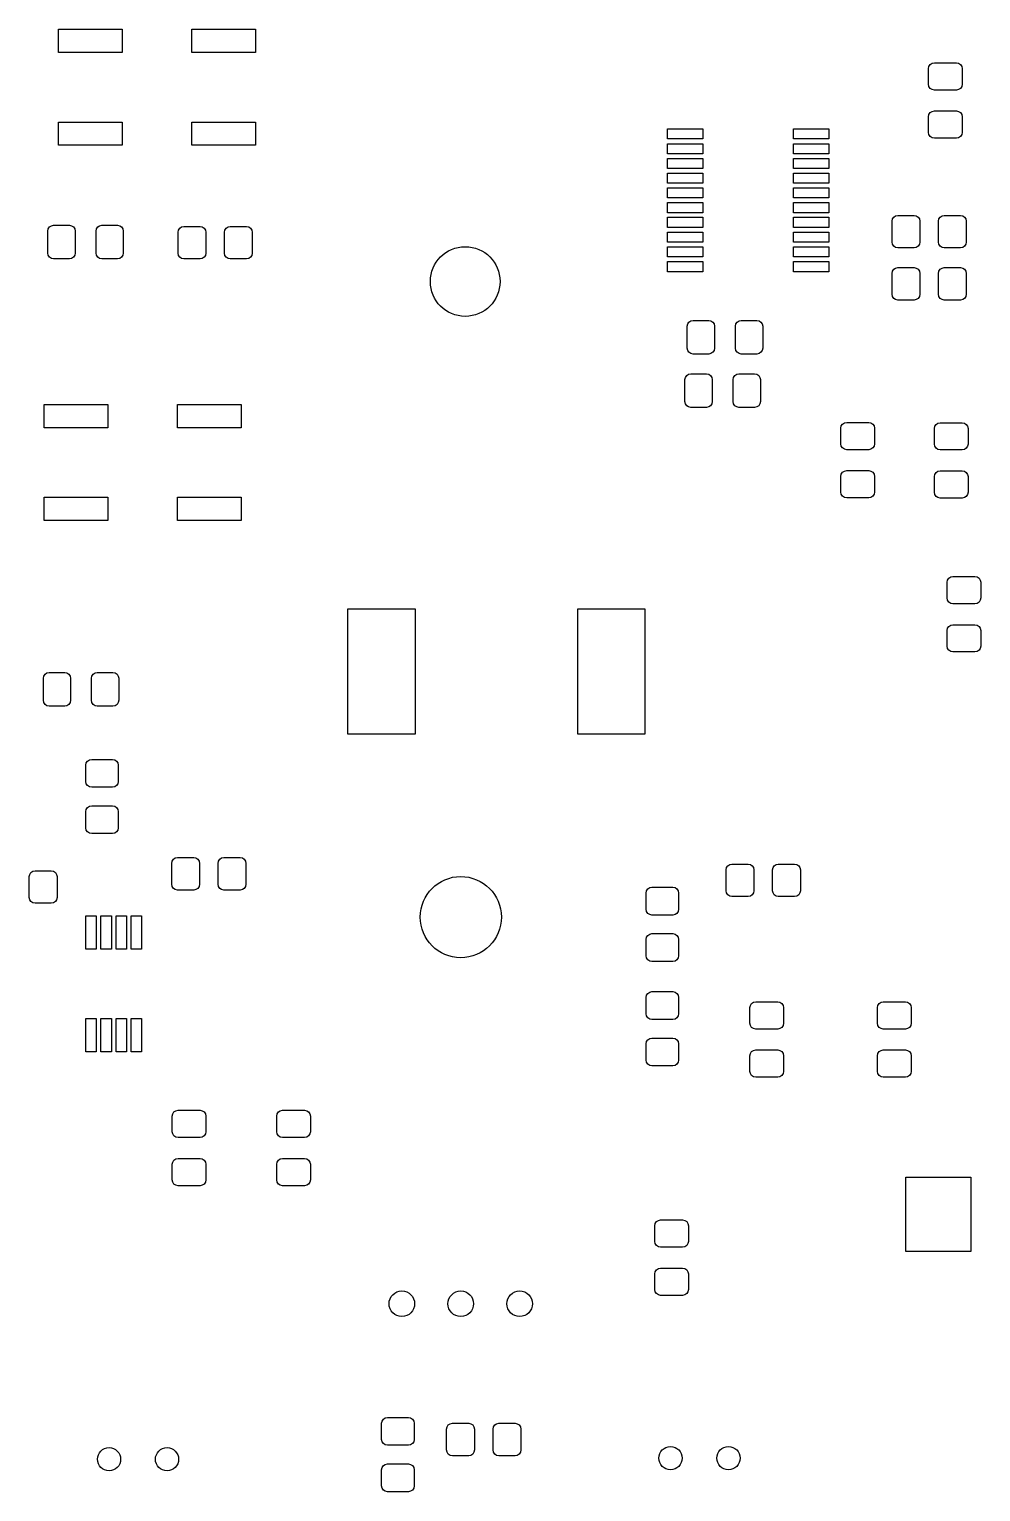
# Model space of a CAD drawing. Extents: x 2.21 to 8.8, y -5.6 to -2.99.
# Drawn here: x 5.457 to 7.072, y -5.585 to -3.104 of the extents above; entities that cross this region are included whole.
import ezdxf

# ---------------------------------------------------------------- set-up
doc = ezdxf.new("R2010")
doc.units = 0
doc.header["$MEASUREMENT"] = 0
doc.layers.add('BLACK', color=7, linetype='CONTINUOUS')

msp = doc.modelspace()

# ---------------------------------------------------------------- linework, layer by layer
at = {"layer": 'BLACK', "linetype": 'CONTINUOUS'}
for p, q in [((5.5065, -3.1429), (5.5065, -3.1035)), ((5.5065, -3.1035), (5.6148, -3.1035)), ((5.6148, -3.1035), (5.6148, -3.1429)), ((5.7329, -3.1429), (5.7329, -3.1035)), ((5.7329, -3.1035), (5.8411, -3.1035)), ((5.8411, -3.1035), (5.8411, -3.1429)), ((5.6148, -3.1429), (5.5065, -3.1429)), ((5.8411, -3.1429), (5.7329, -3.1429)), ((6.9833, -3.1703), (6.984, -3.1665)), ((6.9833, -3.1969), (6.9833, -3.1703)), ((6.984, -3.1665), (6.9862, -3.1633)), ((6.9862, -3.1633), (6.9893, -3.1612)), ((6.9893, -3.1612), (6.9931, -3.1604)), ((6.9931, -3.1604), (7.0305, -3.1604)), ((7.0305, -3.1604), (7.0343, -3.1612)), ((7.0343, -3.1612), (7.0375, -3.1633)), ((7.0375, -3.1633), (7.0396, -3.1665)), ((7.0396, -3.1665), (7.0404, -3.1703)), ((7.0404, -3.1703), (7.0404, -3.1969)), ((6.984, -3.2006), (6.9833, -3.1969)), ((6.9862, -3.2038), (6.984, -3.2006)), ((7.0396, -3.2006), (7.0375, -3.2038)), ((7.0404, -3.1969), (7.0396, -3.2006)), ((6.9893, -3.2059), (6.9862, -3.2038)), ((6.9931, -3.2067), (6.9893, -3.2059)), ((7.0305, -3.2067), (6.9931, -3.2067)), ((7.0343, -3.2059), (7.0305, -3.2067)), ((7.0375, -3.2038), (7.0343, -3.2059)), ((6.9833, -3.252), (6.984, -3.2482)), ((6.984, -3.2482), (6.9862, -3.245)), ((6.9862, -3.245), (6.9893, -3.2429)), ((6.9893, -3.2429), (6.9931, -3.2421)), ((6.9931, -3.2421), (7.0305, -3.2421)), ((7.0305, -3.2421), (7.0343, -3.2429)), ((7.0343, -3.2429), (7.0375, -3.245)), ((7.0375, -3.245), (7.0396, -3.2482)), ((7.0396, -3.2482), (7.0404, -3.252)), ((5.5065, -3.3004), (5.5065, -3.261)), ((5.5065, -3.261), (5.6148, -3.261)), ((5.6148, -3.261), (5.6148, -3.3004)), ((5.7329, -3.3004), (5.7329, -3.261)), ((5.7329, -3.261), (5.8411, -3.261)), ((5.8411, -3.261), (5.8411, -3.3004)), ((6.5404, -3.2897), (6.5404, -3.2726)), ((6.5404, -3.2726), (6.6004, -3.2726)), ((6.6004, -3.2726), (6.6004, -3.2897)), ((6.7539, -3.2897), (6.7539, -3.2726)), ((6.7539, -3.2726), (6.814, -3.2726)), ((6.814, -3.2726), (6.814, -3.2897)), ((6.9833, -3.2785), (6.9833, -3.252)), ((7.0404, -3.252), (7.0404, -3.2785)), ((6.6004, -3.2897), (6.5404, -3.2897)), ((6.5404, -3.3148), (6.5404, -3.2977)), ((6.5404, -3.2977), (6.6004, -3.2977)), ((6.6004, -3.2977), (6.6004, -3.3148)), ((6.814, -3.2897), (6.7539, -3.2897)), ((6.7539, -3.3148), (6.7539, -3.2977)), ((6.7539, -3.2977), (6.814, -3.2977)), ((6.814, -3.2977), (6.814, -3.3148)), ((6.984, -3.2823), (6.9833, -3.2785)), ((6.9862, -3.2855), (6.984, -3.2823)), ((6.9893, -3.2876), (6.9862, -3.2855)), ((6.9931, -3.2884), (6.9893, -3.2876)), ((7.0305, -3.2884), (6.9931, -3.2884)), ((7.0343, -3.2876), (7.0305, -3.2884)), ((7.0375, -3.2855), (7.0343, -3.2876)), ((7.0396, -3.2823), (7.0375, -3.2855)), ((7.0404, -3.2785), (7.0396, -3.2823)), ((5.6148, -3.3004), (5.5065, -3.3004)), ((5.8411, -3.3004), (5.7329, -3.3004)), ((6.6004, -3.3148), (6.5404, -3.3148)), ((6.5404, -3.3397), (6.5404, -3.3226)), ((6.5404, -3.3226), (6.6004, -3.3226)), ((6.6004, -3.3226), (6.6004, -3.3397)), ((6.814, -3.3148), (6.7539, -3.3148)), ((6.7539, -3.3397), (6.7539, -3.3226)), ((6.7539, -3.3226), (6.814, -3.3226)), ((6.814, -3.3226), (6.814, -3.3397)), ((6.6004, -3.3397), (6.5404, -3.3397)), ((6.5404, -3.3648), (6.5404, -3.3477)), ((6.5404, -3.3477), (6.6004, -3.3477)), ((6.6004, -3.3477), (6.6004, -3.3648)), ((6.814, -3.3397), (6.7539, -3.3397)), ((6.7539, -3.3648), (6.7539, -3.3477)), ((6.7539, -3.3477), (6.814, -3.3477)), ((6.814, -3.3477), (6.814, -3.3648)), ((6.6004, -3.3648), (6.5404, -3.3648)), ((6.5404, -3.3897), (6.5404, -3.3726)), ((6.5404, -3.3726), (6.6004, -3.3726)), ((6.6004, -3.3726), (6.6004, -3.3897)), ((6.814, -3.3648), (6.7539, -3.3648)), ((6.7539, -3.3897), (6.7539, -3.3726)), ((6.7539, -3.3726), (6.814, -3.3726)), ((6.814, -3.3726), (6.814, -3.3897)), ((6.6004, -3.3897), (6.5404, -3.3897)), ((6.5404, -3.4148), (6.5404, -3.3977)), ((6.5404, -3.3977), (6.6004, -3.3977)), ((6.6004, -3.3977), (6.6004, -3.4148)), ((6.814, -3.3897), (6.7539, -3.3897)), ((6.7539, -3.4148), (6.7539, -3.3977)), ((6.7539, -3.3977), (6.814, -3.3977)), ((6.814, -3.3977), (6.814, -3.4148)), ((6.6004, -3.4148), (6.5404, -3.4148)), ((6.5404, -3.4397), (6.5404, -3.4226)), ((6.5404, -3.4226), (6.6004, -3.4226)), ((6.6004, -3.4226), (6.6004, -3.4397)), ((6.814, -3.4148), (6.7539, -3.4148)), ((6.7539, -3.4397), (6.7539, -3.4226)), ((6.7539, -3.4226), (6.814, -3.4226)), ((6.814, -3.4226), (6.814, -3.4397)), ((6.922, -3.4254), (6.9241, -3.4222)), ((6.9241, -3.4222), (6.9273, -3.42)), ((6.9273, -3.42), (6.9311, -3.4193)), ((6.9311, -3.4193), (6.9587, -3.4193)), ((6.9587, -3.4193), (6.9624, -3.42)), ((6.9624, -3.42), (6.9656, -3.4222)), ((6.9656, -3.4222), (6.9678, -3.4254)), ((7.0007, -3.4254), (7.0029, -3.4222)), ((7.0029, -3.4222), (7.0061, -3.42)), ((7.0061, -3.42), (7.0098, -3.4193)), ((7.0098, -3.4193), (7.0374, -3.4193)), ((7.0374, -3.4193), (7.0412, -3.42)), ((7.0412, -3.42), (7.0444, -3.4222)), ((7.0444, -3.4222), (7.0465, -3.4254)), ((5.4887, -3.4459), (5.4894, -3.4421)), ((5.4887, -3.4833), (5.4887, -3.4459)), ((5.4894, -3.4421), (5.4916, -3.4389)), ((5.4916, -3.4389), (5.4948, -3.4368)), ((5.4948, -3.4368), (5.4985, -3.436)), ((5.4985, -3.436), (5.5251, -3.436)), ((5.5251, -3.436), (5.5289, -3.4368)), ((5.5289, -3.4368), (5.5321, -3.4389)), ((5.5321, -3.4389), (5.5342, -3.4421)), ((5.5342, -3.4421), (5.5349, -3.4459)), ((5.5349, -3.4459), (5.5349, -3.4833)), ((5.5704, -3.4459), (5.5711, -3.4421)), ((5.5704, -3.4833), (5.5704, -3.4459)), ((5.5711, -3.4421), (5.5733, -3.4389)), ((5.5733, -3.4389), (5.5764, -3.4368)), ((5.5764, -3.4368), (5.5802, -3.436)), ((5.5802, -3.436), (5.6068, -3.436)), ((5.6068, -3.436), (5.6106, -3.4368)), ((5.6106, -3.4368), (5.6138, -3.4389)), ((5.6138, -3.4389), (5.6159, -3.4421)), ((5.6159, -3.4421), (5.6166, -3.4459)), ((5.6166, -3.4459), (5.6166, -3.4833)), ((5.7096, -3.448), (5.7104, -3.4443)), ((5.7096, -3.4835), (5.7096, -3.448)), ((5.7104, -3.4443), (5.7125, -3.4411)), ((5.7125, -3.4411), (5.7157, -3.4389)), ((5.7157, -3.4389), (5.7195, -3.4382)), ((5.7195, -3.4382), (5.747, -3.4382)), ((5.747, -3.4382), (5.7508, -3.4389)), ((5.7508, -3.4389), (5.754, -3.4411)), ((5.754, -3.4411), (5.7561, -3.4443)), ((5.7561, -3.4443), (5.7569, -3.448)), ((5.7569, -3.448), (5.7569, -3.4835)), ((5.7884, -3.448), (5.7891, -3.4443)), ((5.7884, -3.4835), (5.7884, -3.448)), ((5.7891, -3.4443), (5.7913, -3.4411)), ((5.7913, -3.4411), (5.7945, -3.4389)), ((5.7945, -3.4389), (5.7982, -3.4382)), ((5.7982, -3.4382), (5.8258, -3.4382)), ((5.8258, -3.4382), (5.8296, -3.4389)), ((5.8296, -3.4389), (5.8327, -3.4411)), ((5.8327, -3.4411), (5.8349, -3.4443)), ((5.8349, -3.4443), (5.8356, -3.448)), ((5.8356, -3.448), (5.8356, -3.4835)), ((6.6004, -3.4397), (6.5404, -3.4397)), ((6.5404, -3.4648), (6.5404, -3.4477)), ((6.5404, -3.4477), (6.6004, -3.4477)), ((6.6004, -3.4477), (6.6004, -3.4648)), ((6.814, -3.4397), (6.7539, -3.4397)), ((6.7539, -3.4648), (6.7539, -3.4477)), ((6.7539, -3.4477), (6.814, -3.4477)), ((6.814, -3.4477), (6.814, -3.4648)), ((6.9213, -3.4291), (6.922, -3.4254)), ((6.9213, -3.4646), (6.9213, -3.4291)), ((6.9678, -3.4254), (6.9685, -3.4291)), ((6.9685, -3.4291), (6.9685, -3.4646)), ((7, -3.4291), (7.0007, -3.4254)), ((7, -3.4646), (7, -3.4291)), ((7.0465, -3.4254), (7.0472, -3.4291)), ((7.0472, -3.4291), (7.0472, -3.4646)), ((6.6004, -3.4648), (6.5404, -3.4648)), ((6.5404, -3.4897), (6.5404, -3.4726)), ((6.5404, -3.4726), (6.6004, -3.4726)), ((6.6004, -3.4726), (6.6004, -3.4897)), ((6.814, -3.4648), (6.7539, -3.4648)), ((6.7539, -3.4897), (6.7539, -3.4726)), ((6.7539, -3.4726), (6.814, -3.4726)), ((6.814, -3.4726), (6.814, -3.4897)), ((6.922, -3.4683), (6.9213, -3.4646)), ((6.9241, -3.4715), (6.922, -3.4683)), ((6.9273, -3.4737), (6.9241, -3.4715)), ((6.9656, -3.4715), (6.9624, -3.4737)), ((6.9678, -3.4683), (6.9656, -3.4715)), ((6.9685, -3.4646), (6.9678, -3.4683)), ((7.0007, -3.4683), (7, -3.4646)), ((7.0029, -3.4715), (7.0007, -3.4683)), ((7.0061, -3.4737), (7.0029, -3.4715)), ((7.0444, -3.4715), (7.0412, -3.4737)), ((7.0465, -3.4683), (7.0444, -3.4715)), ((7.0472, -3.4646), (7.0465, -3.4683)), ((5.4894, -3.487), (5.4887, -3.4833)), ((5.4916, -3.4902), (5.4894, -3.487)), ((5.4948, -3.4924), (5.4916, -3.4902)), ((5.4985, -3.4931), (5.4948, -3.4924)), ((5.5251, -3.4931), (5.4985, -3.4931)), ((5.5289, -3.4924), (5.5251, -3.4931)), ((5.5321, -3.4902), (5.5289, -3.4924)), ((5.5342, -3.487), (5.5321, -3.4902)), ((5.5349, -3.4833), (5.5342, -3.487)), ((5.5711, -3.487), (5.5704, -3.4833)), ((5.5733, -3.4902), (5.5711, -3.487)), ((5.5764, -3.4924), (5.5733, -3.4902)), ((5.5802, -3.4931), (5.5764, -3.4924)), ((5.6068, -3.4931), (5.5802, -3.4931)), ((5.6106, -3.4924), (5.6068, -3.4931)), ((5.6138, -3.4902), (5.6106, -3.4924)), ((5.6159, -3.487), (5.6138, -3.4902)), ((5.6166, -3.4833), (5.6159, -3.487)), ((5.7104, -3.4872), (5.7096, -3.4835)), ((5.7125, -3.4904), (5.7104, -3.4872)), ((5.7157, -3.4926), (5.7125, -3.4904)), ((5.7195, -3.4933), (5.7157, -3.4926)), ((5.747, -3.4933), (5.7195, -3.4933)), ((5.7508, -3.4926), (5.747, -3.4933)), ((5.754, -3.4904), (5.7508, -3.4926)), ((5.7561, -3.4872), (5.754, -3.4904)), ((5.7569, -3.4835), (5.7561, -3.4872)), ((5.7891, -3.4872), (5.7884, -3.4835)), ((5.7913, -3.4904), (5.7891, -3.4872)), ((5.7945, -3.4926), (5.7913, -3.4904)), ((5.7982, -3.4933), (5.7945, -3.4926)), ((5.8258, -3.4933), (5.7982, -3.4933)), ((5.8296, -3.4926), (5.8258, -3.4933)), ((5.8327, -3.4904), (5.8296, -3.4926)), ((5.8349, -3.4872), (5.8327, -3.4904)), ((5.8356, -3.4835), (5.8349, -3.4872)), ((6.6004, -3.4897), (6.5404, -3.4897)), ((6.5404, -3.5148), (6.5404, -3.4977)), ((6.5404, -3.4977), (6.6004, -3.4977)), ((6.6004, -3.4977), (6.6004, -3.5148)), ((6.814, -3.4897), (6.7539, -3.4897)), ((6.7539, -3.5148), (6.7539, -3.4977)), ((6.7539, -3.4977), (6.814, -3.4977)), ((6.814, -3.4977), (6.814, -3.5148)), ((6.9311, -3.4744), (6.9273, -3.4737)), ((6.9587, -3.4744), (6.9311, -3.4744)), ((6.9624, -3.4737), (6.9587, -3.4744)), ((7.0098, -3.4744), (7.0061, -3.4737)), ((7.0374, -3.4744), (7.0098, -3.4744)), ((7.0412, -3.4737), (7.0374, -3.4744)), ((6.6004, -3.5148), (6.5404, -3.5148)), ((6.814, -3.5148), (6.7539, -3.5148)), ((6.9213, -3.5177), (6.922, -3.5139)), ((6.9213, -3.5531), (6.9213, -3.5177)), ((6.922, -3.5139), (6.9241, -3.5108)), ((6.9241, -3.5108), (6.9273, -3.5086)), ((6.9273, -3.5086), (6.9311, -3.5079)), ((6.9311, -3.5079), (6.9587, -3.5079)), ((6.9587, -3.5079), (6.9624, -3.5086)), ((6.9624, -3.5086), (6.9656, -3.5108)), ((6.9656, -3.5108), (6.9678, -3.5139)), ((6.9678, -3.5139), (6.9685, -3.5177)), ((6.9685, -3.5177), (6.9685, -3.5531)), ((7, -3.5177), (7.0007, -3.5139)), ((7, -3.5531), (7, -3.5177)), ((7.0007, -3.5139), (7.0029, -3.5108)), ((7.0029, -3.5108), (7.0061, -3.5086)), ((7.0061, -3.5086), (7.0098, -3.5079)), ((7.0098, -3.5079), (7.0374, -3.5079)), ((7.0374, -3.5079), (7.0412, -3.5086)), ((7.0412, -3.5086), (7.0444, -3.5108)), ((7.0444, -3.5108), (7.0465, -3.5139)), ((7.0465, -3.5139), (7.0472, -3.5177)), ((7.0472, -3.5177), (7.0472, -3.5531)), ((6.922, -3.5569), (6.9213, -3.5531)), ((6.9241, -3.5601), (6.922, -3.5569)), ((6.9273, -3.5622), (6.9241, -3.5601)), ((6.9311, -3.563), (6.9273, -3.5622)), ((6.9587, -3.563), (6.9311, -3.563)), ((6.9624, -3.5622), (6.9587, -3.563)), ((6.9656, -3.5601), (6.9624, -3.5622)), ((6.9678, -3.5569), (6.9656, -3.5601)), ((6.9685, -3.5531), (6.9678, -3.5569)), ((7.0007, -3.5569), (7, -3.5531)), ((7.0029, -3.5601), (7.0007, -3.5569)), ((7.0061, -3.5622), (7.0029, -3.5601)), ((7.0098, -3.563), (7.0061, -3.5622)), ((7.0374, -3.563), (7.0098, -3.563)), ((7.0412, -3.5622), (7.0374, -3.563)), ((7.0444, -3.5601), (7.0412, -3.5622)), ((7.0465, -3.5569), (7.0444, -3.5601)), ((7.0472, -3.5531), (7.0465, -3.5569)), ((6.5799, -3.5982), (6.5837, -3.5974)), ((6.5837, -3.5974), (6.6102, -3.5974)), ((6.6102, -3.5974), (6.614, -3.5982)), ((6.6616, -3.5982), (6.6654, -3.5974)), ((6.6654, -3.5974), (6.6919, -3.5974)), ((6.6919, -3.5974), (6.6957, -3.5982)), ((6.5738, -3.6073), (6.5746, -3.6035)), ((6.5738, -3.6447), (6.5738, -3.6073)), ((6.5746, -3.6035), (6.5767, -3.6003)), ((6.5767, -3.6003), (6.5799, -3.5982)), ((6.614, -3.5982), (6.6172, -3.6003)), ((6.6172, -3.6003), (6.6193, -3.6035)), ((6.6193, -3.6035), (6.6201, -3.6073)), ((6.6201, -3.6073), (6.6201, -3.6447)), ((6.6555, -3.6073), (6.6563, -3.6035)), ((6.6555, -3.6447), (6.6555, -3.6073)), ((6.6563, -3.6035), (6.6584, -3.6003)), ((6.6584, -3.6003), (6.6616, -3.5982)), ((6.6957, -3.5982), (6.6989, -3.6003)), ((6.6989, -3.6003), (6.701, -3.6035)), ((6.701, -3.6035), (6.7018, -3.6073)), ((6.7018, -3.6073), (6.7018, -3.6447)), ((6.5746, -3.6485), (6.5738, -3.6447)), ((6.6201, -3.6447), (6.6193, -3.6485)), ((6.6563, -3.6485), (6.6555, -3.6447)), ((6.7018, -3.6447), (6.701, -3.6485)), ((6.5767, -3.6516), (6.5746, -3.6485)), ((6.5799, -3.6538), (6.5767, -3.6516)), ((6.5837, -3.6545), (6.5799, -3.6538)), ((6.6102, -3.6545), (6.5837, -3.6545)), ((6.614, -3.6538), (6.6102, -3.6545)), ((6.6172, -3.6516), (6.614, -3.6538)), ((6.6193, -3.6485), (6.6172, -3.6516)), ((6.6584, -3.6516), (6.6563, -3.6485)), ((6.6616, -3.6538), (6.6584, -3.6516)), ((6.6654, -3.6545), (6.6616, -3.6538)), ((6.6919, -3.6545), (6.6654, -3.6545)), ((6.6957, -3.6538), (6.6919, -3.6545)), ((6.6989, -3.6516), (6.6957, -3.6538)), ((6.701, -3.6485), (6.6989, -3.6516)), ((6.5699, -3.6978), (6.5706, -3.6941)), ((6.5706, -3.6941), (6.5728, -3.6909)), ((6.5728, -3.6909), (6.576, -3.6887)), ((6.576, -3.6887), (6.5797, -3.688)), ((6.5797, -3.688), (6.6063, -3.688)), ((6.6063, -3.688), (6.6101, -3.6887)), ((6.6101, -3.6887), (6.6133, -3.6909)), ((6.6133, -3.6909), (6.6154, -3.6941)), ((6.6154, -3.6941), (6.6161, -3.6978)), ((6.6516, -3.6978), (6.6523, -3.6941)), ((6.6523, -3.6941), (6.6545, -3.6909)), ((6.6545, -3.6909), (6.6577, -3.6887)), ((6.6577, -3.6887), (6.6614, -3.688)), ((6.6614, -3.688), (6.688, -3.688)), ((6.688, -3.688), (6.6918, -3.6887)), ((6.6918, -3.6887), (6.695, -3.6909)), ((6.695, -3.6909), (6.6971, -3.6941)), ((6.6971, -3.6941), (6.6978, -3.6978)), ((6.5699, -3.7352), (6.5699, -3.6978)), ((6.6161, -3.6978), (6.6161, -3.7352)), ((6.6516, -3.7352), (6.6516, -3.6978)), ((6.6978, -3.6978), (6.6978, -3.7352)), ((5.4823, -3.7795), (5.4823, -3.7402)), ((5.4823, -3.7402), (5.5906, -3.7402)), ((5.5906, -3.7402), (5.5906, -3.7795)), ((5.7087, -3.7795), (5.7087, -3.7402)), ((5.7087, -3.7402), (5.8169, -3.7402)), ((5.8169, -3.7402), (5.8169, -3.7795)), ((6.5706, -3.739), (6.5699, -3.7352)), ((6.5728, -3.7422), (6.5706, -3.739)), ((6.576, -3.7443), (6.5728, -3.7422)), ((6.5797, -3.7451), (6.576, -3.7443)), ((6.6063, -3.7451), (6.5797, -3.7451)), ((6.6101, -3.7443), (6.6063, -3.7451)), ((6.6133, -3.7422), (6.6101, -3.7443)), ((6.6154, -3.739), (6.6133, -3.7422)), ((6.6161, -3.7352), (6.6154, -3.739)), ((6.6523, -3.739), (6.6516, -3.7352)), ((6.6545, -3.7422), (6.6523, -3.739)), ((6.6577, -3.7443), (6.6545, -3.7422)), ((6.6614, -3.7451), (6.6577, -3.7443)), ((6.688, -3.7451), (6.6614, -3.7451)), ((6.6918, -3.7443), (6.688, -3.7451)), ((6.695, -3.7422), (6.6918, -3.7443)), ((6.6971, -3.739), (6.695, -3.7422)), ((6.6978, -3.7352), (6.6971, -3.739)), ((6.8405, -3.7713), (6.8443, -3.7706)), ((6.8443, -3.7706), (6.8817, -3.7706)), ((6.8817, -3.7706), (6.8855, -3.7713)), ((6.9992, -3.7717), (7.003, -3.771)), ((7.003, -3.771), (7.0404, -3.771)), ((7.0404, -3.771), (7.0441, -3.7717)), ((5.5906, -3.7795), (5.4823, -3.7795)), ((5.8169, -3.7795), (5.7087, -3.7795)), ((6.8344, -3.7804), (6.8352, -3.7766)), ((6.8344, -3.807), (6.8344, -3.7804)), ((6.8352, -3.7766), (6.8373, -3.7735)), ((6.8373, -3.7735), (6.8405, -3.7713)), ((6.8855, -3.7713), (6.8887, -3.7735)), ((6.8887, -3.7735), (6.8908, -3.7766)), ((6.8908, -3.7766), (6.8915, -3.7804)), ((6.8915, -3.7804), (6.8915, -3.807)), ((6.9931, -3.7808), (6.9939, -3.777)), ((6.9931, -3.8074), (6.9931, -3.7808)), ((6.9939, -3.777), (6.996, -3.7738)), ((6.996, -3.7738), (6.9992, -3.7717)), ((7.0441, -3.7717), (7.0473, -3.7738)), ((7.0473, -3.7738), (7.0494, -3.777)), ((7.0494, -3.777), (7.0502, -3.7808)), ((7.0502, -3.7808), (7.0502, -3.8074)), ((6.8352, -3.8108), (6.8344, -3.807)), ((6.8373, -3.8139), (6.8352, -3.8108)), ((6.8405, -3.8161), (6.8373, -3.8139)), ((6.8443, -3.8168), (6.8405, -3.8161)), ((6.8817, -3.8168), (6.8443, -3.8168)), ((6.8855, -3.8161), (6.8817, -3.8168)), ((6.8887, -3.8139), (6.8855, -3.8161)), ((6.8908, -3.8108), (6.8887, -3.8139)), ((6.8915, -3.807), (6.8908, -3.8108)), ((6.9939, -3.8111), (6.9931, -3.8074)), ((6.996, -3.8143), (6.9939, -3.8111)), ((6.9992, -3.8165), (6.996, -3.8143)), ((7.003, -3.8172), (6.9992, -3.8165)), ((7.0404, -3.8172), (7.003, -3.8172)), ((7.0441, -3.8165), (7.0404, -3.8172)), ((7.0473, -3.8143), (7.0441, -3.8165)), ((7.0494, -3.8111), (7.0473, -3.8143)), ((7.0502, -3.8074), (7.0494, -3.8111)), ((6.8344, -3.8621), (6.8352, -3.8583)), ((6.8344, -3.8887), (6.8344, -3.8621)), ((6.8352, -3.8583), (6.8373, -3.8551)), ((6.8373, -3.8551), (6.8405, -3.853)), ((6.8405, -3.853), (6.8443, -3.8523)), ((6.8443, -3.8523), (6.8817, -3.8523)), ((6.8817, -3.8523), (6.8855, -3.853)), ((6.8855, -3.853), (6.8887, -3.8551)), ((6.8887, -3.8551), (6.8908, -3.8583)), ((6.8908, -3.8583), (6.8915, -3.8621)), ((6.8915, -3.8621), (6.8915, -3.8887)), ((6.9931, -3.8625), (6.9939, -3.8587)), ((6.9931, -3.8891), (6.9931, -3.8625)), ((6.9939, -3.8587), (6.996, -3.8555)), ((6.996, -3.8555), (6.9992, -3.8534)), ((6.9992, -3.8534), (7.003, -3.8527)), ((7.003, -3.8527), (7.0404, -3.8527)), ((7.0404, -3.8527), (7.0441, -3.8534)), ((7.0441, -3.8534), (7.0473, -3.8555)), ((7.0473, -3.8555), (7.0494, -3.8587)), ((7.0494, -3.8587), (7.0502, -3.8625)), ((7.0502, -3.8625), (7.0502, -3.8891)), ((6.8352, -3.8924), (6.8344, -3.8887)), ((6.8373, -3.8956), (6.8352, -3.8924)), ((6.8908, -3.8924), (6.8887, -3.8956)), ((6.8915, -3.8887), (6.8908, -3.8924)), ((6.9939, -3.8928), (6.9931, -3.8891)), ((6.996, -3.896), (6.9939, -3.8928)), ((7.0494, -3.8928), (7.0473, -3.896)), ((7.0502, -3.8891), (7.0494, -3.8928)), ((5.4823, -3.937), (5.4823, -3.8976)), ((5.4823, -3.8976), (5.5906, -3.8976)), ((5.5906, -3.8976), (5.5906, -3.937)), ((5.7087, -3.937), (5.7087, -3.8976)), ((5.7087, -3.8976), (5.8169, -3.8976)), ((5.8169, -3.8976), (5.8169, -3.937)), ((6.8405, -3.8978), (6.8373, -3.8956)), ((6.8443, -3.8985), (6.8405, -3.8978)), ((6.8817, -3.8985), (6.8443, -3.8985)), ((6.8855, -3.8978), (6.8817, -3.8985)), ((6.8887, -3.8956), (6.8855, -3.8978)), ((6.9992, -3.8982), (6.996, -3.896)), ((7.003, -3.8989), (6.9992, -3.8982)), ((7.0404, -3.8989), (7.003, -3.8989)), ((7.0441, -3.8982), (7.0404, -3.8989)), ((7.0473, -3.896), (7.0441, -3.8982)), ((5.5906, -3.937), (5.4823, -3.937)), ((5.8169, -3.937), (5.7087, -3.937)), ((7.0148, -4.0418), (7.0155, -4.0381)), ((7.0148, -4.0684), (7.0148, -4.0418)), ((7.0155, -4.0381), (7.0176, -4.0349)), ((7.0176, -4.0349), (7.0208, -4.0327)), ((7.0208, -4.0327), (7.0246, -4.032)), ((7.0246, -4.032), (7.062, -4.032)), ((7.062, -4.032), (7.0658, -4.0327)), ((7.0658, -4.0327), (7.069, -4.0349)), ((7.069, -4.0349), (7.0711, -4.0381)), ((7.0711, -4.0381), (7.0719, -4.0418)), ((7.0719, -4.0418), (7.0719, -4.0684)), ((7.0155, -4.0722), (7.0148, -4.0684)), ((7.0719, -4.0684), (7.0711, -4.0722)), ((5.998, -4.2992), (5.998, -4.0866)), ((5.998, -4.0866), (6.1122, -4.0866)), ((6.1122, -4.0866), (6.1122, -4.2992)), ((6.3878, -4.2992), (6.3878, -4.0866)), ((6.3878, -4.0866), (6.502, -4.0866)), ((6.502, -4.0866), (6.502, -4.2992)), ((7.0176, -4.0754), (7.0155, -4.0722)), ((7.0208, -4.0775), (7.0176, -4.0754)), ((7.0246, -4.0782), (7.0208, -4.0775)), ((7.062, -4.0782), (7.0246, -4.0782)), ((7.0658, -4.0775), (7.062, -4.0782)), ((7.069, -4.0754), (7.0658, -4.0775)), ((7.0711, -4.0722), (7.069, -4.0754)), ((7.0155, -4.1198), (7.0176, -4.1166)), ((7.0176, -4.1166), (7.0208, -4.1144)), ((7.0208, -4.1144), (7.0246, -4.1137)), ((7.0246, -4.1137), (7.062, -4.1137)), ((7.062, -4.1137), (7.0658, -4.1144)), ((7.0658, -4.1144), (7.069, -4.1166)), ((7.069, -4.1166), (7.0711, -4.1198)), ((7.0148, -4.1235), (7.0155, -4.1198)), ((7.0148, -4.1501), (7.0148, -4.1235)), ((7.0711, -4.1198), (7.0719, -4.1235)), ((7.0719, -4.1235), (7.0719, -4.1501)), ((7.0155, -4.1539), (7.0148, -4.1501)), ((7.0176, -4.1571), (7.0155, -4.1539)), ((7.0208, -4.1592), (7.0176, -4.1571)), ((7.0246, -4.1599), (7.0208, -4.1592)), ((7.062, -4.1599), (7.0246, -4.1599)), ((7.0658, -4.1592), (7.062, -4.1599)), ((7.069, -4.1571), (7.0658, -4.1592)), ((7.0711, -4.1539), (7.069, -4.1571)), ((7.0719, -4.1501), (7.0711, -4.1539)), ((5.481, -4.2046), (5.4817, -4.2008)), ((5.481, -4.242), (5.481, -4.2046)), ((5.4817, -4.2008), (5.4838, -4.1976)), ((5.4838, -4.1976), (5.487, -4.1955)), ((5.487, -4.1955), (5.4908, -4.1948)), ((5.4908, -4.1948), (5.5174, -4.1948)), ((5.5174, -4.1948), (5.5211, -4.1955)), ((5.5211, -4.1955), (5.5243, -4.1976)), ((5.5243, -4.1976), (5.5265, -4.2008)), ((5.5265, -4.2008), (5.5272, -4.2046)), ((5.5272, -4.2046), (5.5272, -4.242)), ((5.5627, -4.2046), (5.5634, -4.2008)), ((5.5627, -4.242), (5.5627, -4.2046)), ((5.5634, -4.2008), (5.5655, -4.1976)), ((5.5655, -4.1976), (5.5687, -4.1955)), ((5.5687, -4.1955), (5.5725, -4.1948)), ((5.5725, -4.1948), (5.5991, -4.1948)), ((5.5991, -4.1948), (5.6028, -4.1955)), ((5.6028, -4.1955), (5.606, -4.1976)), ((5.606, -4.1976), (5.6082, -4.2008)), ((5.6082, -4.2008), (5.6089, -4.2046)), ((5.6089, -4.2046), (5.6089, -4.242)), ((5.4817, -4.2458), (5.481, -4.242)), ((5.5272, -4.242), (5.5265, -4.2458)), ((5.5634, -4.2458), (5.5627, -4.242)), ((5.6089, -4.242), (5.6082, -4.2458)), ((5.4838, -4.249), (5.4817, -4.2458)), ((5.487, -4.2511), (5.4838, -4.249)), ((5.4908, -4.2519), (5.487, -4.2511)), ((5.5174, -4.2519), (5.4908, -4.2519)), ((5.5211, -4.2511), (5.5174, -4.2519)), ((5.5243, -4.249), (5.5211, -4.2511)), ((5.5265, -4.2458), (5.5243, -4.249)), ((5.5655, -4.249), (5.5634, -4.2458)), ((5.5687, -4.2511), (5.5655, -4.249)), ((5.5725, -4.2519), (5.5687, -4.2511)), ((5.5991, -4.2519), (5.5725, -4.2519)), ((5.6028, -4.2511), (5.5991, -4.2519)), ((5.606, -4.249), (5.6028, -4.2511)), ((5.6082, -4.2458), (5.606, -4.249)), ((6.1122, -4.2992), (5.998, -4.2992)), ((6.502, -4.2992), (6.3878, -4.2992)), ((5.5531, -4.352), (5.5539, -4.3483)), ((5.5531, -4.3796), (5.5531, -4.352)), ((5.5539, -4.3483), (5.556, -4.3451)), ((5.556, -4.3451), (5.5592, -4.343)), ((5.5592, -4.343), (5.563, -4.3422)), ((5.563, -4.3422), (5.5984, -4.3422)), ((5.5984, -4.3422), (5.6022, -4.343)), ((5.6022, -4.343), (5.6053, -4.3451)), ((5.6053, -4.3451), (5.6075, -4.3483)), ((5.6075, -4.3483), (5.6082, -4.352)), ((5.6082, -4.352), (5.6082, -4.3796)), ((5.5539, -4.3834), (5.5531, -4.3796)), ((5.556, -4.3866), (5.5539, -4.3834)), ((5.5592, -4.3887), (5.556, -4.3866)), ((5.563, -4.3894), (5.5592, -4.3887)), ((5.5984, -4.3894), (5.563, -4.3894)), ((5.6022, -4.3887), (5.5984, -4.3894)), ((5.6053, -4.3866), (5.6022, -4.3887)), ((5.6075, -4.3834), (5.6053, -4.3866)), ((5.6082, -4.3796), (5.6075, -4.3834)), ((5.5531, -4.4308), (5.5539, -4.427)), ((5.5531, -4.4583), (5.5531, -4.4308)), ((5.5539, -4.427), (5.556, -4.4238)), ((5.556, -4.4238), (5.5592, -4.4217)), ((5.5592, -4.4217), (5.563, -4.4209)), ((5.563, -4.4209), (5.5984, -4.4209)), ((5.5984, -4.4209), (5.6022, -4.4217)), ((5.6022, -4.4217), (5.6053, -4.4238)), ((5.6053, -4.4238), (5.6075, -4.427)), ((5.6075, -4.427), (5.6082, -4.4308)), ((5.6082, -4.4308), (5.6082, -4.4583)), ((5.5539, -4.4621), (5.5531, -4.4583)), ((5.556, -4.4653), (5.5539, -4.4621)), ((5.5592, -4.4674), (5.556, -4.4653)), ((5.6053, -4.4653), (5.6022, -4.4674)), ((5.6075, -4.4621), (5.6053, -4.4653)), ((5.6082, -4.4583), (5.6075, -4.4621)), ((5.563, -4.4682), (5.5592, -4.4674)), ((5.5984, -4.4682), (5.563, -4.4682)), ((5.6022, -4.4674), (5.5984, -4.4682)), ((5.6988, -4.5186), (5.6995, -4.5148)), ((5.6995, -4.5148), (5.7017, -4.5116)), ((5.7017, -4.5116), (5.7049, -4.5095)), ((5.7049, -4.5095), (5.7086, -4.5087)), ((5.7086, -4.5087), (5.7362, -4.5087)), ((5.7362, -4.5087), (5.7399, -4.5095)), ((5.7399, -4.5095), (5.7431, -4.5116)), ((5.7431, -4.5116), (5.7453, -4.5148)), ((5.7453, -4.5148), (5.746, -4.5186)), ((5.7775, -4.5186), (5.7783, -4.5148)), ((5.7783, -4.5148), (5.7804, -4.5116)), ((5.7804, -4.5116), (5.7836, -4.5095)), ((5.7836, -4.5095), (5.7874, -4.5087)), ((5.7874, -4.5087), (5.8149, -4.5087)), ((5.8149, -4.5087), (5.8187, -4.5095)), ((5.8187, -4.5095), (5.8219, -4.5116)), ((5.8219, -4.5116), (5.824, -4.5148)), ((5.824, -4.5148), (5.8248, -4.5186)), ((5.457, -4.541), (5.4578, -4.5373)), ((5.4578, -4.5373), (5.4599, -4.5341)), ((5.4599, -4.5341), (5.4631, -4.5319)), ((5.4631, -4.5319), (5.4669, -4.5312)), ((5.4669, -4.5312), (5.4944, -4.5312)), ((5.4944, -4.5312), (5.4982, -4.5319)), ((5.4982, -4.5319), (5.5014, -4.5341)), ((5.5014, -4.5341), (5.5035, -4.5373)), ((5.5035, -4.5373), (5.5043, -4.541)), ((5.6988, -4.554), (5.6988, -4.5186)), ((5.746, -4.5186), (5.746, -4.554)), ((5.7775, -4.554), (5.7775, -4.5186)), ((5.8248, -4.5186), (5.8248, -4.554)), ((6.6398, -4.5295), (6.6405, -4.5258)), ((6.6398, -4.565), (6.6398, -4.5295)), ((6.6405, -4.5258), (6.6426, -4.5226)), ((6.6426, -4.5226), (6.6458, -4.5204)), ((6.6458, -4.5204), (6.6496, -4.5197)), ((6.6496, -4.5197), (6.6772, -4.5197)), ((6.6772, -4.5197), (6.6809, -4.5204)), ((6.6809, -4.5204), (6.6841, -4.5226)), ((6.6841, -4.5226), (6.6863, -4.5258)), ((6.6863, -4.5258), (6.687, -4.5295)), ((6.687, -4.5295), (6.687, -4.565)), ((6.7185, -4.5295), (6.7193, -4.5258)), ((6.7185, -4.565), (6.7185, -4.5295)), ((6.7193, -4.5258), (6.7214, -4.5226)), ((6.7214, -4.5226), (6.7246, -4.5204)), ((6.7246, -4.5204), (6.7283, -4.5197)), ((6.7283, -4.5197), (6.7559, -4.5197)), ((6.7559, -4.5197), (6.7597, -4.5204)), ((6.7597, -4.5204), (6.7629, -4.5226)), ((6.7629, -4.5226), (6.765, -4.5258)), ((6.765, -4.5258), (6.7657, -4.5295)), ((6.7657, -4.5295), (6.7657, -4.565)), ((5.457, -4.5765), (5.457, -4.541)), ((5.5043, -4.541), (5.5043, -4.5765)), ((5.6995, -4.5578), (5.6988, -4.554)), ((5.7017, -4.561), (5.6995, -4.5578)), ((5.7049, -4.5631), (5.7017, -4.561)), ((5.7086, -4.5639), (5.7049, -4.5631)), ((5.7362, -4.5639), (5.7086, -4.5639)), ((5.7399, -4.5631), (5.7362, -4.5639)), ((5.7431, -4.561), (5.7399, -4.5631)), ((5.7453, -4.5578), (5.7431, -4.561)), ((5.746, -4.554), (5.7453, -4.5578)), ((5.7783, -4.5578), (5.7775, -4.554)), ((5.7804, -4.561), (5.7783, -4.5578)), ((5.7836, -4.5631), (5.7804, -4.561)), ((5.7874, -4.5639), (5.7836, -4.5631)), ((5.8149, -4.5639), (5.7874, -4.5639)), ((5.8187, -4.5631), (5.8149, -4.5639)), ((5.8219, -4.561), (5.8187, -4.5631)), ((5.824, -4.5578), (5.8219, -4.561)), ((5.8248, -4.554), (5.824, -4.5578)), ((6.5039, -4.5689), (6.5047, -4.5651)), ((6.5047, -4.5651), (6.5068, -4.5619)), ((6.5068, -4.5619), (6.51, -4.5598)), ((6.51, -4.5598), (6.5138, -4.5591)), ((6.5138, -4.5591), (6.5492, -4.5591)), ((6.5492, -4.5591), (6.553, -4.5598)), ((6.553, -4.5598), (6.5562, -4.5619)), ((6.5562, -4.5619), (6.5583, -4.5651)), ((6.5583, -4.5651), (6.5591, -4.5689)), ((6.6405, -4.5687), (6.6398, -4.565)), ((6.687, -4.565), (6.6863, -4.5687)), ((6.7193, -4.5687), (6.7185, -4.565)), ((6.7657, -4.565), (6.765, -4.5687)), ((5.4578, -4.5802), (5.457, -4.5765)), ((5.4599, -4.5834), (5.4578, -4.5802)), ((5.4631, -4.5855), (5.4599, -4.5834)), ((5.4669, -4.5863), (5.4631, -4.5855)), ((5.4944, -4.5863), (5.4669, -4.5863)), ((5.4982, -4.5855), (5.4944, -4.5863)), ((5.5014, -4.5834), (5.4982, -4.5855)), ((5.5035, -4.5802), (5.5014, -4.5834)), ((5.5043, -4.5765), (5.5035, -4.5802)), ((6.5039, -4.5965), (6.5039, -4.5689)), ((6.5591, -4.5689), (6.5591, -4.5965)), ((6.6426, -4.5719), (6.6405, -4.5687)), ((6.6458, -4.5741), (6.6426, -4.5719)), ((6.6496, -4.5748), (6.6458, -4.5741)), ((6.6772, -4.5748), (6.6496, -4.5748)), ((6.6809, -4.5741), (6.6772, -4.5748)), ((6.6841, -4.5719), (6.6809, -4.5741)), ((6.6863, -4.5687), (6.6841, -4.5719)), ((6.7214, -4.5719), (6.7193, -4.5687)), ((6.7246, -4.5741), (6.7214, -4.5719)), ((6.7283, -4.5748), (6.7246, -4.5741)), ((6.7559, -4.5748), (6.7283, -4.5748)), ((6.7597, -4.5741), (6.7559, -4.5748)), ((6.7629, -4.5719), (6.7597, -4.5741)), ((6.765, -4.5687), (6.7629, -4.5719)), ((5.5531, -4.6639), (5.5531, -4.6078)), ((5.5531, -4.6078), (5.5708, -4.6078)), ((5.5708, -4.6078), (5.5708, -4.6639)), ((5.5787, -4.6639), (5.5787, -4.6078)), ((5.5787, -4.6078), (5.5964, -4.6078)), ((5.5964, -4.6078), (5.5964, -4.6639)), ((5.6043, -4.6639), (5.6043, -4.6078)), ((5.6043, -4.6078), (5.622, -4.6078)), ((5.622, -4.6078), (5.622, -4.6639)), ((5.6299, -4.6639), (5.6299, -4.6078)), ((5.6299, -4.6078), (5.6476, -4.6078)), ((5.6476, -4.6078), (5.6476, -4.6639)), ((6.5047, -4.6002), (6.5039, -4.5965)), ((6.5068, -4.6034), (6.5047, -4.6002)), ((6.51, -4.6056), (6.5068, -4.6034)), ((6.5138, -4.6063), (6.51, -4.6056)), ((6.5492, -4.6063), (6.5138, -4.6063)), ((6.553, -4.6056), (6.5492, -4.6063)), ((6.5562, -4.6034), (6.553, -4.6056)), ((6.5583, -4.6002), (6.5562, -4.6034)), ((6.5591, -4.5965), (6.5583, -4.6002)), ((6.5068, -4.6407), (6.51, -4.6385)), ((6.51, -4.6385), (6.5138, -4.6378)), ((6.5138, -4.6378), (6.5492, -4.6378)), ((6.5492, -4.6378), (6.553, -4.6385)), ((6.553, -4.6385), (6.5562, -4.6407)), ((5.5708, -4.6639), (5.5531, -4.6639)), ((5.5964, -4.6639), (5.5787, -4.6639)), ((5.622, -4.6639), (5.6043, -4.6639)), ((5.6476, -4.6639), (5.6299, -4.6639)), ((6.5039, -4.6476), (6.5047, -4.6439)), ((6.5039, -4.6752), (6.5039, -4.6476)), ((6.5047, -4.6439), (6.5068, -4.6407)), ((6.5562, -4.6407), (6.5583, -4.6439)), ((6.5583, -4.6439), (6.5591, -4.6476)), ((6.5591, -4.6476), (6.5591, -4.6752)), ((6.5047, -4.679), (6.5039, -4.6752)), ((6.5068, -4.6822), (6.5047, -4.679)), ((6.51, -4.6843), (6.5068, -4.6822)), ((6.5138, -4.685), (6.51, -4.6843)), ((6.5492, -4.685), (6.5138, -4.685)), ((6.553, -4.6843), (6.5492, -4.685)), ((6.5562, -4.6822), (6.553, -4.6843)), ((6.5583, -4.679), (6.5562, -4.6822)), ((6.5591, -4.6752), (6.5583, -4.679)), ((6.5068, -4.7391), (6.51, -4.737)), ((6.51, -4.737), (6.5138, -4.7362)), ((6.5138, -4.7362), (6.5492, -4.7362)), ((6.5492, -4.7362), (6.553, -4.737)), ((6.553, -4.737), (6.5562, -4.7391)), ((6.5039, -4.7461), (6.5047, -4.7423)), ((6.5039, -4.7736), (6.5039, -4.7461)), ((6.5047, -4.7423), (6.5068, -4.7391)), ((6.5562, -4.7391), (6.5583, -4.7423)), ((6.5583, -4.7423), (6.5591, -4.7461)), ((6.5591, -4.7461), (6.5591, -4.7736)), ((6.6801, -4.7633), (6.6809, -4.7595)), ((6.6801, -4.7899), (6.6801, -4.7633)), ((6.6809, -4.7595), (6.683, -4.7563)), ((6.683, -4.7563), (6.6862, -4.7542)), ((6.6862, -4.7542), (6.69, -4.7534)), ((6.69, -4.7534), (6.7274, -4.7534)), ((6.7274, -4.7534), (6.7311, -4.7542)), ((6.7311, -4.7542), (6.7343, -4.7563)), ((6.7343, -4.7563), (6.7365, -4.7595)), ((6.7365, -4.7595), (6.7372, -4.7633)), ((6.7372, -4.7633), (6.7372, -4.7899)), ((6.8967, -4.7633), (6.8974, -4.7595)), ((6.8967, -4.7899), (6.8967, -4.7633)), ((6.8974, -4.7595), (6.8995, -4.7563)), ((6.8995, -4.7563), (6.9027, -4.7542)), ((6.9027, -4.7542), (6.9065, -4.7534)), ((6.9065, -4.7534), (6.9439, -4.7534)), ((6.9439, -4.7534), (6.9477, -4.7542)), ((6.9477, -4.7542), (6.9509, -4.7563)), ((6.9509, -4.7563), (6.953, -4.7595)), ((6.953, -4.7595), (6.9537, -4.7633)), ((6.9537, -4.7633), (6.9537, -4.7899)), ((5.5531, -4.8381), (5.5531, -4.7819)), ((5.5531, -4.7819), (5.5708, -4.7819)), ((5.5708, -4.7819), (5.5708, -4.8381)), ((5.5787, -4.8381), (5.5787, -4.7819)), ((5.5787, -4.7819), (5.5964, -4.7819)), ((5.5964, -4.7819), (5.5964, -4.8381)), ((5.6043, -4.8381), (5.6043, -4.7819)), ((5.6043, -4.7819), (5.622, -4.7819)), ((5.622, -4.7819), (5.622, -4.8381)), ((5.6299, -4.8381), (5.6299, -4.7819)), ((5.6299, -4.7819), (5.6476, -4.7819)), ((5.6476, -4.7819), (5.6476, -4.8381)), ((6.5047, -4.7774), (6.5039, -4.7736)), ((6.5068, -4.7806), (6.5047, -4.7774)), ((6.51, -4.7827), (6.5068, -4.7806)), ((6.5138, -4.7835), (6.51, -4.7827)), ((6.5492, -4.7835), (6.5138, -4.7835)), ((6.553, -4.7827), (6.5492, -4.7835)), ((6.5562, -4.7806), (6.553, -4.7827)), ((6.5583, -4.7774), (6.5562, -4.7806)), ((6.5591, -4.7736), (6.5583, -4.7774)), ((6.6809, -4.7936), (6.6801, -4.7899)), ((6.683, -4.7968), (6.6809, -4.7936)), ((6.6862, -4.799), (6.683, -4.7968)), ((6.69, -4.7997), (6.6862, -4.799)), ((6.7274, -4.7997), (6.69, -4.7997)), ((6.7311, -4.799), (6.7274, -4.7997)), ((6.7343, -4.7968), (6.7311, -4.799)), ((6.7365, -4.7936), (6.7343, -4.7968)), ((6.7372, -4.7899), (6.7365, -4.7936)), ((6.8974, -4.7936), (6.8967, -4.7899)), ((6.8995, -4.7968), (6.8974, -4.7936)), ((6.9027, -4.799), (6.8995, -4.7968)), ((6.9065, -4.7997), (6.9027, -4.799)), ((6.9439, -4.7997), (6.9065, -4.7997)), ((6.9477, -4.799), (6.9439, -4.7997)), ((6.9509, -4.7968), (6.9477, -4.799)), ((6.953, -4.7936), (6.9509, -4.7968)), ((6.9537, -4.7899), (6.953, -4.7936)), ((5.5708, -4.8381), (5.5531, -4.8381)), ((5.5964, -4.8381), (5.5787, -4.8381)), ((5.622, -4.8381), (5.6043, -4.8381)), ((5.6476, -4.8381), (5.6299, -4.8381)), ((6.5039, -4.8248), (6.5047, -4.821)), ((6.5039, -4.8524), (6.5039, -4.8248)), ((6.5047, -4.821), (6.5068, -4.8178)), ((6.5068, -4.8178), (6.51, -4.8157)), ((6.51, -4.8157), (6.5138, -4.815)), ((6.5138, -4.815), (6.5492, -4.815)), ((6.5492, -4.815), (6.553, -4.8157)), ((6.553, -4.8157), (6.5562, -4.8178)), ((6.5562, -4.8178), (6.5583, -4.821)), ((6.5583, -4.821), (6.5591, -4.8248)), ((6.5591, -4.8248), (6.5591, -4.8524)), ((6.6809, -4.8412), (6.683, -4.838)), ((6.683, -4.838), (6.6862, -4.8359)), ((6.6862, -4.8359), (6.69, -4.8351)), ((6.69, -4.8351), (6.7274, -4.8351)), ((6.7274, -4.8351), (6.7311, -4.8359)), ((6.7311, -4.8359), (6.7343, -4.838)), ((6.7343, -4.838), (6.7365, -4.8412)), ((6.8974, -4.8412), (6.8995, -4.838)), ((6.8995, -4.838), (6.9027, -4.8359)), ((6.9027, -4.8359), (6.9065, -4.8351)), ((6.9065, -4.8351), (6.9439, -4.8351)), ((6.9439, -4.8351), (6.9477, -4.8359)), ((6.9477, -4.8359), (6.9509, -4.838)), ((6.9509, -4.838), (6.953, -4.8412)), ((6.5047, -4.8561), (6.5039, -4.8524)), ((6.5068, -4.8593), (6.5047, -4.8561)), ((6.51, -4.8615), (6.5068, -4.8593)), ((6.5138, -4.8622), (6.51, -4.8615)), ((6.5492, -4.8622), (6.5138, -4.8622)), ((6.553, -4.8615), (6.5492, -4.8622)), ((6.5562, -4.8593), (6.553, -4.8615)), ((6.5583, -4.8561), (6.5562, -4.8593)), ((6.5591, -4.8524), (6.5583, -4.8561)), ((6.6801, -4.845), (6.6809, -4.8412)), ((6.6801, -4.8716), (6.6801, -4.845)), ((6.7365, -4.8412), (6.7372, -4.845)), ((6.7372, -4.845), (6.7372, -4.8716)), ((6.8967, -4.845), (6.8974, -4.8412)), ((6.8967, -4.8716), (6.8967, -4.845)), ((6.953, -4.8412), (6.9537, -4.845)), ((6.9537, -4.845), (6.9537, -4.8716)), ((6.6809, -4.8753), (6.6801, -4.8716)), ((6.683, -4.8785), (6.6809, -4.8753)), ((6.6862, -4.8806), (6.683, -4.8785)), ((6.69, -4.8814), (6.6862, -4.8806)), ((6.7274, -4.8814), (6.69, -4.8814)), ((6.7311, -4.8806), (6.7274, -4.8814)), ((6.7343, -4.8785), (6.7311, -4.8806)), ((6.7365, -4.8753), (6.7343, -4.8785)), ((6.7372, -4.8716), (6.7365, -4.8753)), ((6.8974, -4.8753), (6.8967, -4.8716)), ((6.8995, -4.8785), (6.8974, -4.8753)), ((6.9027, -4.8806), (6.8995, -4.8785)), ((6.9065, -4.8814), (6.9027, -4.8806)), ((6.9439, -4.8814), (6.9065, -4.8814)), ((6.9477, -4.8806), (6.9439, -4.8814)), ((6.9509, -4.8785), (6.9477, -4.8806)), ((6.953, -4.8753), (6.9509, -4.8785)), ((6.9537, -4.8716), (6.953, -4.8753)), ((5.6998, -4.9473), (5.7006, -4.9436)), ((5.6998, -4.9739), (5.6998, -4.9473)), ((5.7006, -4.9436), (5.7027, -4.9404)), ((5.7027, -4.9404), (5.7059, -4.9382)), ((5.7059, -4.9382), (5.7096, -4.9375)), ((5.7096, -4.9375), (5.747, -4.9375)), ((5.747, -4.9375), (5.7508, -4.9382)), ((5.7508, -4.9382), (5.754, -4.9404)), ((5.754, -4.9404), (5.7561, -4.9436)), ((5.7561, -4.9436), (5.7569, -4.9473)), ((5.7569, -4.9473), (5.7569, -4.9739)), ((5.877, -4.9473), (5.8777, -4.9436)), ((5.877, -4.9739), (5.877, -4.9473)), ((5.8777, -4.9436), (5.8799, -4.9404)), ((5.8799, -4.9404), (5.883, -4.9382)), ((5.883, -4.9382), (5.8868, -4.9375)), ((5.8868, -4.9375), (5.9242, -4.9375)), ((5.9242, -4.9375), (5.928, -4.9382)), ((5.928, -4.9382), (5.9312, -4.9404)), ((5.9312, -4.9404), (5.9333, -4.9436)), ((5.9333, -4.9436), (5.9341, -4.9473)), ((5.9341, -4.9473), (5.9341, -4.9739)), ((5.7006, -4.9777), (5.6998, -4.9739)), ((5.7027, -4.9809), (5.7006, -4.9777)), ((5.7059, -4.983), (5.7027, -4.9809)), ((5.7096, -4.9838), (5.7059, -4.983)), ((5.747, -4.9838), (5.7096, -4.9838)), ((5.7508, -4.983), (5.747, -4.9838)), ((5.754, -4.9809), (5.7508, -4.983)), ((5.7561, -4.9777), (5.754, -4.9809)), ((5.7569, -4.9739), (5.7561, -4.9777)), ((5.8777, -4.9777), (5.877, -4.9739)), ((5.8799, -4.9809), (5.8777, -4.9777)), ((5.883, -4.983), (5.8799, -4.9809)), ((5.8868, -4.9838), (5.883, -4.983)), ((5.9242, -4.9838), (5.8868, -4.9838)), ((5.928, -4.983), (5.9242, -4.9838)), ((5.9312, -4.9809), (5.928, -4.983)), ((5.9333, -4.9777), (5.9312, -4.9809)), ((5.9341, -4.9739), (5.9333, -4.9777)), ((5.6998, -5.029), (5.7006, -5.0253)), ((5.6998, -5.0556), (5.6998, -5.029)), ((5.7006, -5.0253), (5.7027, -5.0221)), ((5.7027, -5.0221), (5.7059, -5.0199)), ((5.7059, -5.0199), (5.7096, -5.0192)), ((5.7096, -5.0192), (5.747, -5.0192)), ((5.747, -5.0192), (5.7508, -5.0199)), ((5.7508, -5.0199), (5.754, -5.0221)), ((5.754, -5.0221), (5.7561, -5.0253)), ((5.7561, -5.0253), (5.7569, -5.029)), ((5.7569, -5.029), (5.7569, -5.0556)), ((5.877, -5.029), (5.8777, -5.0253)), ((5.877, -5.0556), (5.877, -5.029)), ((5.8777, -5.0253), (5.8799, -5.0221)), ((5.8799, -5.0221), (5.883, -5.0199)), ((5.883, -5.0199), (5.8868, -5.0192)), ((5.8868, -5.0192), (5.9242, -5.0192)), ((5.9242, -5.0192), (5.928, -5.0199)), ((5.928, -5.0199), (5.9312, -5.0221)), ((5.9312, -5.0221), (5.9333, -5.0253)), ((5.9333, -5.0253), (5.9341, -5.029)), ((5.9341, -5.029), (5.9341, -5.0556)), ((5.7006, -5.0594), (5.6998, -5.0556)), ((5.7027, -5.0626), (5.7006, -5.0594)), ((5.7561, -5.0594), (5.754, -5.0626)), ((5.7569, -5.0556), (5.7561, -5.0594)), ((5.8777, -5.0594), (5.877, -5.0556)), ((5.8799, -5.0626), (5.8777, -5.0594)), ((5.9333, -5.0594), (5.9312, -5.0626)), ((5.9341, -5.0556), (5.9333, -5.0594)), ((6.9449, -5.1772), (6.9449, -5.0512)), ((6.9449, -5.0512), (7.0551, -5.0512)), ((7.0551, -5.0512), (7.0551, -5.1772)), ((5.7059, -5.0647), (5.7027, -5.0626)), ((5.7096, -5.0655), (5.7059, -5.0647)), ((5.747, -5.0655), (5.7096, -5.0655)), ((5.7508, -5.0647), (5.747, -5.0655)), ((5.754, -5.0626), (5.7508, -5.0647)), ((5.883, -5.0647), (5.8799, -5.0626)), ((5.8868, -5.0655), (5.883, -5.0647)), ((5.9242, -5.0655), (5.8868, -5.0655)), ((5.928, -5.0647), (5.9242, -5.0655)), ((5.9312, -5.0626), (5.928, -5.0647)), ((6.5187, -5.1334), (6.5194, -5.1296)), ((6.5187, -5.1599), (6.5187, -5.1334)), ((6.5194, -5.1296), (6.5216, -5.1264)), ((6.5216, -5.1264), (6.5248, -5.1243)), ((6.5248, -5.1243), (6.5285, -5.1235)), ((6.5285, -5.1235), (6.5659, -5.1235)), ((6.5659, -5.1235), (6.5697, -5.1243)), ((6.5697, -5.1243), (6.5729, -5.1264)), ((6.5729, -5.1264), (6.575, -5.1296)), ((6.575, -5.1296), (6.5758, -5.1334)), ((6.5758, -5.1334), (6.5758, -5.1599)), ((6.5194, -5.1637), (6.5187, -5.1599)), ((6.5758, -5.1599), (6.575, -5.1637)), ((6.5216, -5.1669), (6.5194, -5.1637)), ((6.5248, -5.169), (6.5216, -5.1669)), ((6.5285, -5.1698), (6.5248, -5.169)), ((6.5659, -5.1698), (6.5285, -5.1698)), ((6.5697, -5.169), (6.5659, -5.1698)), ((6.5729, -5.1669), (6.5697, -5.169)), ((6.575, -5.1637), (6.5729, -5.1669)), ((7.0551, -5.1772), (6.9449, -5.1772)), ((6.5194, -5.2113), (6.5216, -5.2081)), ((6.5216, -5.2081), (6.5248, -5.206)), ((6.5248, -5.206), (6.5285, -5.2052)), ((6.5285, -5.2052), (6.5659, -5.2052)), ((6.5659, -5.2052), (6.5697, -5.206)), ((6.5697, -5.206), (6.5729, -5.2081)), ((6.5729, -5.2081), (6.575, -5.2113)), ((6.5187, -5.2151), (6.5194, -5.2113)), ((6.5187, -5.2416), (6.5187, -5.2151)), ((6.575, -5.2113), (6.5758, -5.2151)), ((6.5758, -5.2151), (6.5758, -5.2416)), ((6.5194, -5.2454), (6.5187, -5.2416)), ((6.5216, -5.2486), (6.5194, -5.2454)), ((6.5248, -5.2507), (6.5216, -5.2486)), ((6.5285, -5.2515), (6.5248, -5.2507)), ((6.5659, -5.2515), (6.5285, -5.2515)), ((6.5697, -5.2507), (6.5659, -5.2515)), ((6.5729, -5.2486), (6.5697, -5.2507)), ((6.575, -5.2454), (6.5729, -5.2486)), ((6.5758, -5.2416), (6.575, -5.2454)), ((6.0551, -5.4685), (6.0559, -5.4647)), ((6.0551, -5.4961), (6.0551, -5.4685)), ((6.0559, -5.4647), (6.058, -5.4615)), ((6.058, -5.4615), (6.0612, -5.4594)), ((6.0612, -5.4594), (6.065, -5.4587)), ((6.065, -5.4587), (6.1004, -5.4587)), ((6.1004, -5.4587), (6.1042, -5.4594)), ((6.1042, -5.4594), (6.1074, -5.4615)), ((6.1074, -5.4615), (6.1095, -5.4647)), ((6.1095, -5.4647), (6.1102, -5.4685)), ((6.1102, -5.4685), (6.1102, -5.4961)), ((6.1654, -5.4783), (6.1661, -5.4746)), ((6.1654, -5.5138), (6.1654, -5.4783)), ((6.1661, -5.4746), (6.1682, -5.4714)), ((6.1682, -5.4714), (6.1714, -5.4693)), ((6.1714, -5.4693), (6.1752, -5.4685)), ((6.1752, -5.4685), (6.2028, -5.4685)), ((6.2028, -5.4685), (6.2065, -5.4693)), ((6.2065, -5.4693), (6.2097, -5.4714)), ((6.2097, -5.4714), (6.2118, -5.4746)), ((6.2118, -5.4746), (6.2126, -5.4783)), ((6.2126, -5.4783), (6.2126, -5.5138)), ((6.2441, -5.4783), (6.2448, -5.4746)), ((6.2441, -5.5138), (6.2441, -5.4783)), ((6.2448, -5.4746), (6.247, -5.4714)), ((6.247, -5.4714), (6.2502, -5.4693)), ((6.2502, -5.4693), (6.2539, -5.4685)), ((6.2539, -5.4685), (6.2815, -5.4685)), ((6.2815, -5.4685), (6.2853, -5.4693)), ((6.2853, -5.4693), (6.2885, -5.4714)), ((6.2885, -5.4714), (6.2906, -5.4746)), ((6.2906, -5.4746), (6.2913, -5.4783)), ((6.2913, -5.4783), (6.2913, -5.5138)), ((6.0559, -5.4998), (6.0551, -5.4961)), ((6.058, -5.503), (6.0559, -5.4998)), ((6.0612, -5.5052), (6.058, -5.503)), ((6.065, -5.5059), (6.0612, -5.5052)), ((6.1004, -5.5059), (6.065, -5.5059)), ((6.1042, -5.5052), (6.1004, -5.5059)), ((6.1074, -5.503), (6.1042, -5.5052)), ((6.1095, -5.4998), (6.1074, -5.503)), ((6.1102, -5.4961), (6.1095, -5.4998)), ((6.1661, -5.5175), (6.1654, -5.5138)), ((6.1682, -5.5207), (6.1661, -5.5175)), ((6.1714, -5.5229), (6.1682, -5.5207)), ((6.1752, -5.5236), (6.1714, -5.5229)), ((6.2028, -5.5236), (6.1752, -5.5236)), ((6.2065, -5.5229), (6.2028, -5.5236)), ((6.2097, -5.5207), (6.2065, -5.5229)), ((6.2118, -5.5175), (6.2097, -5.5207)), ((6.2126, -5.5138), (6.2118, -5.5175)), ((6.2448, -5.5175), (6.2441, -5.5138)), ((6.247, -5.5207), (6.2448, -5.5175)), ((6.2502, -5.5229), (6.247, -5.5207)), ((6.2539, -5.5236), (6.2502, -5.5229)), ((6.2815, -5.5236), (6.2539, -5.5236)), ((6.2853, -5.5229), (6.2815, -5.5236)), ((6.2885, -5.5207), (6.2853, -5.5229)), ((6.2906, -5.5175), (6.2885, -5.5207)), ((6.2913, -5.5138), (6.2906, -5.5175)), ((6.0551, -5.5472), (6.0559, -5.5435)), ((6.0551, -5.5748), (6.0551, -5.5472)), ((6.0559, -5.5435), (6.058, -5.5403)), ((6.058, -5.5403), (6.0612, -5.5382)), ((6.0612, -5.5382), (6.065, -5.5374)), ((6.065, -5.5374), (6.1004, -5.5374)), ((6.1004, -5.5374), (6.1042, -5.5382)), ((6.1042, -5.5382), (6.1074, -5.5403)), ((6.1074, -5.5403), (6.1095, -5.5435)), ((6.1095, -5.5435), (6.1102, -5.5472)), ((6.1102, -5.5472), (6.1102, -5.5748)), ((6.0559, -5.5786), (6.0551, -5.5748)), ((6.058, -5.5818), (6.0559, -5.5786)), ((6.0612, -5.5839), (6.058, -5.5818)), ((6.1074, -5.5818), (6.1042, -5.5839)), ((6.1095, -5.5786), (6.1074, -5.5818)), ((6.1102, -5.5748), (6.1095, -5.5786)), ((6.065, -5.5846), (6.0612, -5.5839)), ((6.1004, -5.5846), (6.065, -5.5846)), ((6.1042, -5.5839), (6.1004, -5.5846))]:
    msp.add_line(p, q, dxfattribs=at)
at = {"layer": 'BLACK'}
for centre, radius in [((6.1969, -3.5315), 0.0591), ((6.1894, -4.6098), 0.0689), ((6.0894, -5.2657), 0.0217), ((6.1894, -5.2657), 0.0217), ((6.2894, -5.2657), 0.0217), ((6.5453, -5.5276), 0.0197), ((6.6437, -5.5276), 0.0197), ((5.5925, -5.5295), 0.0197), ((5.6909, -5.5295), 0.0197)]:
    msp.add_circle(centre, radius, dxfattribs=at)

doc.saveas('drawing.dxf')
